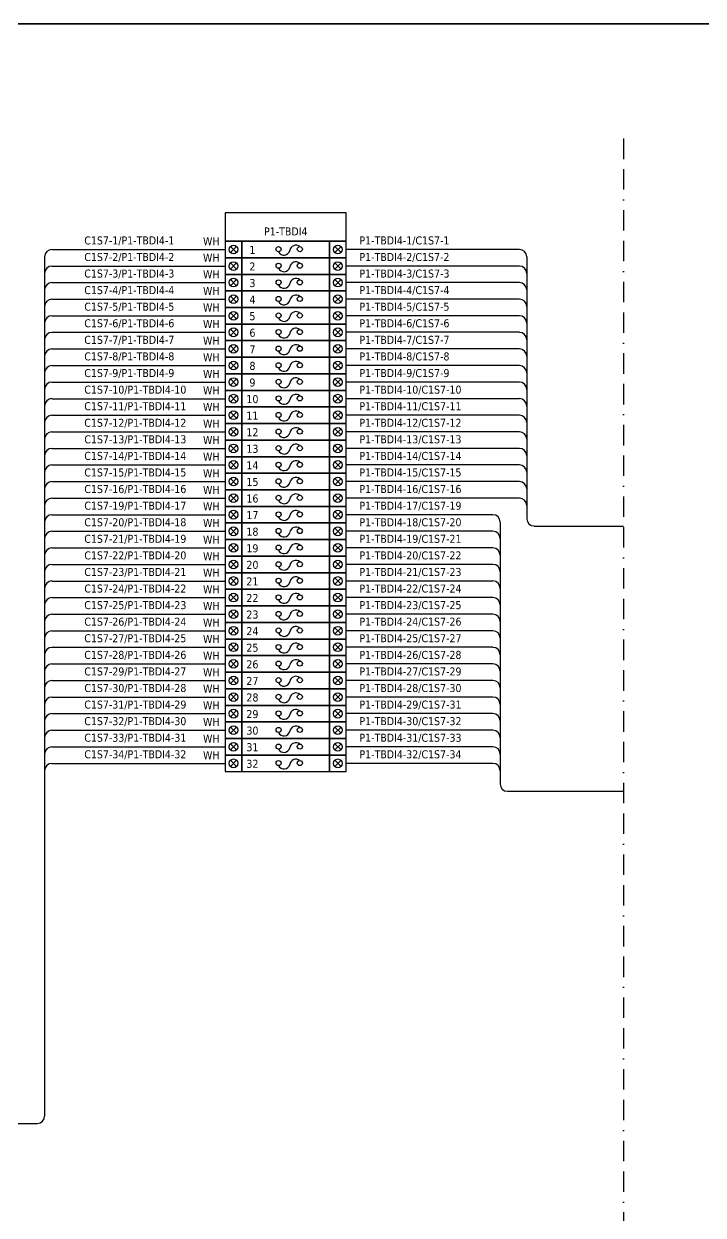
# Model space of a CAD drawing. Header units: millimetres. Extents: x 0 to 62600, y 0 to 14837.
# Drawn here: x 30726 to 31570, y 13240 to 14721 of the extents above; entities that cross this region are included whole.
import ezdxf
from ezdxf.enums import TextEntityAlignment as Align

# ---------------------------------------------------------------- set-up
doc = ezdxf.new("R2010")
doc.units = ezdxf.units.MM
doc.linetypes.add('BORDERX2', pattern=[88.9, 25.4, -12.7, 25.4, -12.7, 0, -12.7])
doc.layers.add('HELPPOINT', color=7, linetype='Continuous')
doc.layers.add('x01001-FrameArea', color=2, linetype='BORDERX2')
doc.layers.add('IE-WIRE', color=7, linetype='Continuous', lineweight=25)
doc.layers.add('power', color=7, linetype='Continuous', lineweight=25)
doc.styles.add('Tahoma', font='')
doc.styles.get('Tahoma').set_extended_font_data('Tahoma')

msp = doc.modelspace()

# ---------------------------------------------------------------- linework, layer by layer
at = {"color": 1, "ltscale": 25.4}
for p, q in [((30990.3, 14444.4), (30982.7, 14436.7)), ((30982.7, 14444.4), (30990.3, 14436.7)), ((31112.4, 14444.4), (31120.1, 14436.7)), ((31120.1, 14444.4), (31112.4, 14436.7)), ((30990.3, 14423.8), (30982.7, 14416.1)), ((30982.7, 14423.8), (30990.3, 14416.1)), ((31112.4, 14423.8), (31120.1, 14416.1)), ((31120.1, 14423.8), (31112.4, 14416.1)), ((30990.3, 14403.2), (30982.7, 14395.5)), ((30982.7, 14403.2), (30990.3, 14395.5)), ((31112.4, 14403.2), (31120.1, 14395.5)), ((31120.1, 14403.2), (31112.4, 14395.5)), ((30990.3, 14382.5), (30982.7, 14374.9)), ((30982.7, 14382.5), (30990.3, 14374.9)), ((31112.4, 14382.5), (31120.1, 14374.9)), ((31120.1, 14382.5), (31112.4, 14374.9)), ((30990.3, 14361.9), (30982.7, 14354.3)), ((30982.7, 14361.9), (30990.3, 14354.3)), ((31112.4, 14361.9), (31120.1, 14354.3)), ((31120.1, 14361.9), (31112.4, 14354.3)), ((30990.3, 14341.3), (30982.7, 14333.7)), ((30982.7, 14341.3), (30990.3, 14333.7)), ((31112.4, 14341.3), (31120.1, 14333.7)), ((31120.1, 14341.3), (31112.4, 14333.7)), ((30990.3, 14320.7), (30982.7, 14313)), ((30982.7, 14320.7), (30990.3, 14313)), ((31112.4, 14320.7), (31120.1, 14313)), ((31120.1, 14320.7), (31112.4, 14313)), ((30990.3, 14300.1), (30982.7, 14292.4)), ((30982.7, 14300.1), (30990.3, 14292.4)), ((31112.4, 14300.1), (31120.1, 14292.4)), ((31120.1, 14300.1), (31112.4, 14292.4)), ((30990.3, 14279.5), (30982.7, 14271.8)), ((30982.7, 14279.5), (30990.3, 14271.8)), ((31112.4, 14279.5), (31120.1, 14271.8)), ((31120.1, 14279.5), (31112.4, 14271.8)), ((30990.3, 14258.9), (30982.7, 14251.2)), ((30982.7, 14258.9), (30990.3, 14251.2)), ((31112.4, 14258.9), (31120.1, 14251.2)), ((31120.1, 14258.9), (31112.4, 14251.2)), ((30990.3, 14238.3), (30982.7, 14230.6)), ((30982.7, 14238.3), (30990.3, 14230.6)), ((31112.4, 14238.3), (31120.1, 14230.6)), ((31120.1, 14238.3), (31112.4, 14230.6)), ((30990.3, 14217.7), (30982.7, 14210)), ((30982.7, 14217.7), (30990.3, 14210)), ((31112.4, 14217.7), (31120.1, 14210)), ((31120.1, 14217.7), (31112.4, 14210)), ((30990.3, 14197), (30982.7, 14189.4)), ((30982.7, 14197), (30990.3, 14189.4)), ((31112.4, 14197), (31120.1, 14189.4)), ((31120.1, 14197), (31112.4, 14189.4)), ((30990.3, 14176.4), (30982.7, 14168.8)), ((30982.7, 14176.4), (30990.3, 14168.8)), ((31112.4, 14176.4), (31120.1, 14168.8)), ((31120.1, 14176.4), (31112.4, 14168.8)), ((30990.3, 14155.8), (30982.7, 14148.1)), ((30982.7, 14155.8), (30990.3, 14148.1)), ((31112.4, 14155.8), (31120.1, 14148.1)), ((31120.1, 14155.8), (31112.4, 14148.1)), ((30990.3, 14135.2), (30982.7, 14127.5)), ((30982.7, 14135.2), (30990.3, 14127.5)), ((31112.4, 14135.2), (31120.1, 14127.5)), ((31120.1, 14135.2), (31112.4, 14127.5)), ((30990.3, 14114.6), (30982.7, 14106.9)), ((30982.7, 14114.6), (30990.3, 14106.9)), ((31112.4, 14114.6), (31120.1, 14106.9)), ((31120.1, 14114.6), (31112.4, 14106.9)), ((30990.3, 14094), (30982.7, 14086.3)), ((30982.7, 14094), (30990.3, 14086.3)), ((31112.4, 14094), (31120.1, 14086.3)), ((31120.1, 14094), (31112.4, 14086.3)), ((30990.3, 14073.4), (30982.7, 14065.7)), ((30982.7, 14073.4), (30990.3, 14065.7)), ((31112.4, 14073.4), (31120.1, 14065.7)), ((31120.1, 14073.4), (31112.4, 14065.7)), ((30990.3, 14052.8), (30982.7, 14045.1)), ((30982.7, 14052.8), (30990.3, 14045.1)), ((31112.4, 14052.8), (31120.1, 14045.1)), ((31120.1, 14052.8), (31112.4, 14045.1)), ((30990.3, 14032.1), (30982.7, 14024.5)), ((30982.7, 14032.1), (30990.3, 14024.5)), ((31112.4, 14032.1), (31120.1, 14024.5)), ((31120.1, 14032.1), (31112.4, 14024.5)), ((30990.3, 14011.5), (30982.7, 14003.9)), ((30982.7, 14011.5), (30990.3, 14003.9)), ((31112.4, 14011.5), (31120.1, 14003.9)), ((31120.1, 14011.5), (31112.4, 14003.9)), ((30990.3, 13990.9), (30982.7, 13983.3)), ((30982.7, 13990.9), (30990.3, 13983.3)), ((31112.4, 13990.9), (31120.1, 13983.3)), ((31120.1, 13990.9), (31112.4, 13983.3)), ((30990.3, 13970.3), (30982.7, 13962.6)), ((30982.7, 13970.3), (30990.3, 13962.6)), ((31112.4, 13970.3), (31120.1, 13962.6)), ((31120.1, 13970.3), (31112.4, 13962.6)), ((30990.3, 13949.7), (30982.7, 13942)), ((30982.7, 13949.7), (30990.3, 13942)), ((31112.4, 13949.7), (31120.1, 13942)), ((31120.1, 13949.7), (31112.4, 13942)), ((30990.3, 13929.1), (30982.7, 13921.4)), ((30982.7, 13929.1), (30990.3, 13921.4)), ((31112.4, 13929.1), (31120.1, 13921.4)), ((31120.1, 13929.1), (31112.4, 13921.4)), ((30990.3, 13908.5), (30982.7, 13900.8)), ((30982.7, 13908.5), (30990.3, 13900.8)), ((31112.4, 13908.5), (31120.1, 13900.8)), ((31120.1, 13908.5), (31112.4, 13900.8)), ((30990.3, 13887.9), (30982.7, 13880.2)), ((30982.7, 13887.9), (30990.3, 13880.2)), ((31112.4, 13887.9), (31120.1, 13880.2)), ((31120.1, 13887.9), (31112.4, 13880.2)), ((30990.3, 13867.3), (30982.7, 13859.6)), ((30982.7, 13867.3), (30990.3, 13859.6)), ((31112.4, 13867.3), (31120.1, 13859.6)), ((31120.1, 13867.3), (31112.4, 13859.6)), ((30990.3, 13846.6), (30982.7, 13839)), ((30982.7, 13846.6), (30990.3, 13839)), ((31112.4, 13846.6), (31120.1, 13839)), ((31120.1, 13846.6), (31112.4, 13839)), ((30990.3, 13826), (30982.7, 13818.4)), ((30982.7, 13826), (30990.3, 13818.4)), ((31112.4, 13826), (31120.1, 13818.4)), ((31120.1, 13826), (31112.4, 13818.4)), ((30990.3, 13805.4), (30982.7, 13797.7)), ((30982.7, 13805.4), (30990.3, 13797.7)), ((31112.4, 13805.4), (31120.1, 13797.7)), ((31120.1, 13805.4), (31112.4, 13797.7))]:
    msp.add_line(p, q, dxfattribs=at)
at = {"color": 4, "ltscale": 25.4}
msp.add_lwpolyline([(30976.2, 14450.9), (31126.5, 14450.9), (31126.5, 14486.1), (30976.2, 14486.1)], close=True, dxfattribs=at)
at = {"color": 1, "ltscale": 25.4}
for points in [[(30976.2, 14430.2), (30996.8, 14430.2), (30996.8, 14450.9), (30976.2, 14450.9)], [(30996.8, 14430.2), (31105.9, 14430.2), (31105.9, 14450.9), (30996.8, 14450.9)], [(31105.9, 14430.2), (31126.5, 14430.2), (31126.5, 14450.9), (31105.9, 14450.9)], [(30976.2, 14409.6), (30996.8, 14409.6), (30996.8, 14430.2), (30976.2, 14430.2)], [(30996.8, 14409.6), (31105.9, 14409.6), (31105.9, 14430.2), (30996.8, 14430.2)], [(31105.9, 14409.6), (31126.5, 14409.6), (31126.5, 14430.2), (31105.9, 14430.2)], [(30976.2, 14389), (30996.8, 14389), (30996.8, 14409.6), (30976.2, 14409.6)], [(30996.8, 14389), (31105.9, 14389), (31105.9, 14409.6), (30996.8, 14409.6)], [(31105.9, 14389), (31126.5, 14389), (31126.5, 14409.6), (31105.9, 14409.6)], [(30976.2, 14368.4), (30996.8, 14368.4), (30996.8, 14389), (30976.2, 14389)], [(30996.8, 14368.4), (31105.9, 14368.4), (31105.9, 14389), (30996.8, 14389)], [(31105.9, 14368.4), (31126.5, 14368.4), (31126.5, 14389), (31105.9, 14389)], [(30976.2, 14347.8), (30996.8, 14347.8), (30996.8, 14368.4), (30976.2, 14368.4)], [(30996.8, 14347.8), (31105.9, 14347.8), (31105.9, 14368.4), (30996.8, 14368.4)], [(31105.9, 14347.8), (31126.5, 14347.8), (31126.5, 14368.4), (31105.9, 14368.4)], [(30976.2, 14327.2), (30996.8, 14327.2), (30996.8, 14347.8), (30976.2, 14347.8)], [(30996.8, 14327.2), (31105.9, 14327.2), (31105.9, 14347.8), (30996.8, 14347.8)], [(31105.9, 14327.2), (31126.5, 14327.2), (31126.5, 14347.8), (31105.9, 14347.8)], [(30976.2, 14306.6), (30996.8, 14306.6), (30996.8, 14327.2), (30976.2, 14327.2)], [(30996.8, 14306.6), (31105.9, 14306.6), (31105.9, 14327.2), (30996.8, 14327.2)], [(31105.9, 14306.6), (31126.5, 14306.6), (31126.5, 14327.2), (31105.9, 14327.2)], [(30976.2, 14286), (30996.8, 14286), (30996.8, 14306.6), (30976.2, 14306.6)], [(30996.8, 14286), (31105.9, 14286), (31105.9, 14306.6), (30996.8, 14306.6)], [(31105.9, 14286), (31126.5, 14286), (31126.5, 14306.6), (31105.9, 14306.6)], [(30976.2, 14265.3), (30996.8, 14265.3), (30996.8, 14286), (30976.2, 14286)], [(30996.8, 14265.3), (31105.9, 14265.3), (31105.9, 14286), (30996.8, 14286)], [(31105.9, 14265.3), (31126.5, 14265.3), (31126.5, 14286), (31105.9, 14286)], [(30976.2, 14244.7), (30996.8, 14244.7), (30996.8, 14265.3), (30976.2, 14265.3)], [(30996.8, 14244.7), (31105.9, 14244.7), (31105.9, 14265.3), (30996.8, 14265.3)], [(31105.9, 14244.7), (31126.5, 14244.7), (31126.5, 14265.3), (31105.9, 14265.3)], [(30976.2, 14224.1), (30996.8, 14224.1), (30996.8, 14244.7), (30976.2, 14244.7)], [(30996.8, 14224.1), (31105.9, 14224.1), (31105.9, 14244.7), (30996.8, 14244.7)], [(31105.9, 14224.1), (31126.5, 14224.1), (31126.5, 14244.7), (31105.9, 14244.7)], [(30976.2, 14203.5), (30996.8, 14203.5), (30996.8, 14224.1), (30976.2, 14224.1)], [(30996.8, 14203.5), (31105.9, 14203.5), (31105.9, 14224.1), (30996.8, 14224.1)], [(31105.9, 14203.5), (31126.5, 14203.5), (31126.5, 14224.1), (31105.9, 14224.1)], [(30976.2, 14182.9), (30996.8, 14182.9), (30996.8, 14203.5), (30976.2, 14203.5)], [(30996.8, 14182.9), (31105.9, 14182.9), (31105.9, 14203.5), (30996.8, 14203.5)], [(31105.9, 14182.9), (31126.5, 14182.9), (31126.5, 14203.5), (31105.9, 14203.5)], [(30976.2, 14162.3), (30996.8, 14162.3), (30996.8, 14182.9), (30976.2, 14182.9)], [(30996.8, 14162.3), (31105.9, 14162.3), (31105.9, 14182.9), (30996.8, 14182.9)], [(31105.9, 14162.3), (31126.5, 14162.3), (31126.5, 14182.9), (31105.9, 14182.9)], [(30976.2, 14141.7), (30996.8, 14141.7), (30996.8, 14162.3), (30976.2, 14162.3)], [(30996.8, 14141.7), (31105.9, 14141.7), (31105.9, 14162.3), (30996.8, 14162.3)], [(31105.9, 14141.7), (31126.5, 14141.7), (31126.5, 14162.3), (31105.9, 14162.3)], [(30976.2, 14121.1), (30996.8, 14121.1), (30996.8, 14141.7), (30976.2, 14141.7)], [(30996.8, 14121.1), (31105.9, 14121.1), (31105.9, 14141.7), (30996.8, 14141.7)], [(31105.9, 14121.1), (31126.5, 14121.1), (31126.5, 14141.7), (31105.9, 14141.7)], [(30976.2, 14100.5), (30996.8, 14100.5), (30996.8, 14121.1), (30976.2, 14121.1)], [(30996.8, 14100.5), (31105.9, 14100.5), (31105.9, 14121.1), (30996.8, 14121.1)], [(31105.9, 14100.5), (31126.5, 14100.5), (31126.5, 14121.1), (31105.9, 14121.1)], [(30976.2, 14079.8), (30996.8, 14079.8), (30996.8, 14100.5), (30976.2, 14100.5)], [(30996.8, 14079.8), (31105.9, 14079.8), (31105.9, 14100.5), (30996.8, 14100.5)], [(31105.9, 14079.8), (31126.5, 14079.8), (31126.5, 14100.5), (31105.9, 14100.5)], [(30976.2, 14059.2), (30996.8, 14059.2), (30996.8, 14079.8), (30976.2, 14079.8)], [(30996.8, 14059.2), (31105.9, 14059.2), (31105.9, 14079.8), (30996.8, 14079.8)], [(31105.9, 14059.2), (31126.5, 14059.2), (31126.5, 14079.8), (31105.9, 14079.8)], [(30976.2, 14038.6), (30996.8, 14038.6), (30996.8, 14059.2), (30976.2, 14059.2)], [(30996.8, 14038.6), (31105.9, 14038.6), (31105.9, 14059.2), (30996.8, 14059.2)], [(31105.9, 14038.6), (31126.5, 14038.6), (31126.5, 14059.2), (31105.9, 14059.2)], [(30976.2, 14018), (30996.8, 14018), (30996.8, 14038.6), (30976.2, 14038.6)], [(30996.8, 14018), (31105.9, 14018), (31105.9, 14038.6), (30996.8, 14038.6)], [(31105.9, 14018), (31126.5, 14018), (31126.5, 14038.6), (31105.9, 14038.6)], [(30976.2, 13997.4), (30996.8, 13997.4), (30996.8, 14018), (30976.2, 14018)], [(30996.8, 13997.4), (31105.9, 13997.4), (31105.9, 14018), (30996.8, 14018)], [(31105.9, 13997.4), (31126.5, 13997.4), (31126.5, 14018), (31105.9, 14018)], [(30976.2, 13976.8), (30996.8, 13976.8), (30996.8, 13997.4), (30976.2, 13997.4)], [(30996.8, 13976.8), (31105.9, 13976.8), (31105.9, 13997.4), (30996.8, 13997.4)], [(31105.9, 13976.8), (31126.5, 13976.8), (31126.5, 13997.4), (31105.9, 13997.4)], [(30976.2, 13956.2), (30996.8, 13956.2), (30996.8, 13976.8), (30976.2, 13976.8)], [(30996.8, 13956.2), (31105.9, 13956.2), (31105.9, 13976.8), (30996.8, 13976.8)], [(31105.9, 13956.2), (31126.5, 13956.2), (31126.5, 13976.8), (31105.9, 13976.8)], [(30976.2, 13935.6), (30996.8, 13935.6), (30996.8, 13956.2), (30976.2, 13956.2)], [(30996.8, 13935.6), (31105.9, 13935.6), (31105.9, 13956.2), (30996.8, 13956.2)], [(31105.9, 13935.6), (31126.5, 13935.6), (31126.5, 13956.2), (31105.9, 13956.2)], [(30976.2, 13914.9), (30996.8, 13914.9), (30996.8, 13935.6), (30976.2, 13935.6)], [(30996.8, 13914.9), (31105.9, 13914.9), (31105.9, 13935.6), (30996.8, 13935.6)], [(31105.9, 13914.9), (31126.5, 13914.9), (31126.5, 13935.6), (31105.9, 13935.6)], [(30976.2, 13894.3), (30996.8, 13894.3), (30996.8, 13914.9), (30976.2, 13914.9)], [(30996.8, 13894.3), (31105.9, 13894.3), (31105.9, 13914.9), (30996.8, 13914.9)], [(31105.9, 13894.3), (31126.5, 13894.3), (31126.5, 13914.9), (31105.9, 13914.9)], [(30976.2, 13873.7), (30996.8, 13873.7), (30996.8, 13894.3), (30976.2, 13894.3)], [(30996.8, 13873.7), (31105.9, 13873.7), (31105.9, 13894.3), (30996.8, 13894.3)], [(31105.9, 13873.7), (31126.5, 13873.7), (31126.5, 13894.3), (31105.9, 13894.3)], [(30976.2, 13853.1), (30996.8, 13853.1), (30996.8, 13873.7), (30976.2, 13873.7)], [(30996.8, 13853.1), (31105.9, 13853.1), (31105.9, 13873.7), (30996.8, 13873.7)], [(31105.9, 13853.1), (31126.5, 13853.1), (31126.5, 13873.7), (31105.9, 13873.7)], [(30976.2, 13832.5), (30996.8, 13832.5), (30996.8, 13853.1), (30976.2, 13853.1)], [(30996.8, 13832.5), (31105.9, 13832.5), (31105.9, 13853.1), (30996.8, 13853.1)], [(31105.9, 13832.5), (31126.5, 13832.5), (31126.5, 13853.1), (31105.9, 13853.1)], [(30976.2, 13811.9), (30996.8, 13811.9), (30996.8, 13832.5), (30976.2, 13832.5)], [(30996.8, 13811.9), (31105.9, 13811.9), (31105.9, 13832.5), (30996.8, 13832.5)], [(31105.9, 13811.9), (31126.5, 13811.9), (31126.5, 13832.5), (31105.9, 13832.5)], [(30976.2, 13791.3), (30996.8, 13791.3), (30996.8, 13811.9), (30976.2, 13811.9)], [(30996.8, 13791.3), (31105.9, 13791.3), (31105.9, 13811.9), (30996.8, 13811.9)], [(31105.9, 13791.3), (31126.5, 13791.3), (31126.5, 13811.9), (31105.9, 13811.9)]]:
    msp.add_lwpolyline(points, close=True, dxfattribs=at)
for centre in [(30986.5, 14440.5), (31116.2, 14440.5), (30986.5, 14419.9), (31116.2, 14419.9), (30986.5, 14399.3), (31116.2, 14399.3), (30986.5, 14378.7), (31116.2, 14378.7), (30986.5, 14358.1), (31116.2, 14358.1), (30986.5, 14337.5), (31116.2, 14337.5), (30986.5, 14316.9), (31116.2, 14316.9), (30986.5, 14296.3), (31116.2, 14296.3), (30986.5, 14275.7), (31116.2, 14275.7), (30986.5, 14255), (31116.2, 14255), (30986.5, 14234.4), (31116.2, 14234.4), (30986.5, 14213.8), (31116.2, 14213.8), (30986.5, 14193.2), (31116.2, 14193.2), (30986.5, 14172.6), (31116.2, 14172.6), (30986.5, 14152), (31116.2, 14152), (30986.5, 14131.4), (31116.2, 14131.4), (30986.5, 14110.8), (31116.2, 14110.8), (30986.5, 14090.1), (31116.2, 14090.1), (30986.5, 14069.5), (31116.2, 14069.5), (30986.5, 14048.9), (31116.2, 14048.9), (30986.5, 14028.3), (31116.2, 14028.3), (30986.5, 14007.7), (31116.2, 14007.7), (30986.5, 13987.1), (31116.2, 13987.1), (30986.5, 13966.5), (31116.2, 13966.5), (30986.5, 13945.9), (31116.2, 13945.9), (30986.5, 13925.3), (31116.2, 13925.3), (30986.5, 13904.6), (31116.2, 13904.6), (30986.5, 13884), (31116.2, 13884), (30986.5, 13863.4), (31116.2, 13863.4), (30986.5, 13842.8), (31116.2, 13842.8), (30986.5, 13822.2), (31116.2, 13822.2), (30986.5, 13801.6), (31116.2, 13801.6)]:
    msp.add_circle(centre, 5.42, dxfattribs=at)
at = {"layer": 'HELPPOINT', "color": 4, "lineweight": 35}
msp.add_line((29353.1, 14721.1), (33246.4, 14721.1), dxfattribs=at)
msp.add_line((29353.1, 14721.1), (33246.4, 14721.1), dxfattribs=at)
at = {"layer": 'IE-WIRE', "color": 4, "ltscale": 25.4}
for p, q in [((30751.7, 14431.4), (30751.7, 13363)), ((30760.8, 14440.5), (30976.2, 14440.5)), ((31341.9, 14440.5), (31126.5, 14440.5)), ((31351, 14431.4), (31351, 14105.7)), ((30760.8, 14419.9), (30976.2, 14419.9)), ((31341.9, 14419.9), (31126.5, 14419.9)), ((30760.8, 14399.3), (30976.2, 14399.3)), ((31341.9, 14399.3), (31126.5, 14399.3)), ((30760.8, 14378.7), (30976.2, 14378.7)), ((31341.9, 14378.7), (31126.5, 14378.7)), ((30760.8, 14358.1), (30976.2, 14358.1)), ((31341.9, 14358.1), (31126.5, 14358.1)), ((30760.8, 14337.5), (30976.2, 14337.5)), ((31341.9, 14337.5), (31126.5, 14337.5)), ((30760.8, 14316.9), (30976.2, 14316.9)), ((31341.9, 14316.9), (31126.5, 14316.9)), ((30760.8, 14296.3), (30976.2, 14296.3)), ((31341.9, 14296.3), (31126.5, 14296.3)), ((30760.8, 14275.7), (30976.2, 14275.7)), ((31341.9, 14275.7), (31126.5, 14275.7)), ((30760.8, 14255), (30976.2, 14255)), ((31341.9, 14255), (31126.5, 14255)), ((30760.8, 14234.4), (30976.2, 14234.4)), ((31341.9, 14234.4), (31126.5, 14234.4)), ((30760.8, 14213.8), (30976.2, 14213.8)), ((31341.9, 14213.8), (31126.5, 14213.8)), ((30760.8, 14193.2), (30976.2, 14193.2)), ((31341.9, 14193.2), (31126.5, 14193.2)), ((30760.8, 14172.6), (30976.2, 14172.6)), ((31341.9, 14172.6), (31126.5, 14172.6)), ((30760.8, 14152), (30976.2, 14152)), ((31341.9, 14152), (31126.5, 14152)), ((30760.8, 14131.4), (30976.2, 14131.4)), ((31341.9, 14131.4), (31126.5, 14131.4)), ((30760.8, 14110.8), (30976.2, 14110.8)), ((31308.8, 14110.8), (31126.5, 14110.8)), ((31317.9, 14101.6), (31317.9, 13775.9)), ((30760.8, 14090.1), (30976.2, 14090.1)), ((31308.8, 14090.1), (31126.5, 14090.1)), ((30760.8, 14069.5), (30976.2, 14069.5)), ((31308.8, 14069.5), (31126.5, 14069.5)), ((30760.8, 14048.9), (30976.2, 14048.9)), ((31308.8, 14048.9), (31126.5, 14048.9)), ((30760.8, 14028.3), (30976.2, 14028.3)), ((31308.8, 14028.3), (31126.5, 14028.3)), ((30760.8, 14007.7), (30976.2, 14007.7)), ((31308.8, 14007.7), (31126.5, 14007.7)), ((30760.8, 13987.1), (30976.2, 13987.1)), ((31308.8, 13987.1), (31126.5, 13987.1)), ((30760.8, 13966.5), (30976.2, 13966.5)), ((31308.8, 13966.5), (31126.5, 13966.5)), ((30760.8, 13945.9), (30976.2, 13945.9)), ((31308.8, 13945.9), (31126.5, 13945.9)), ((30760.8, 13925.3), (30976.2, 13925.3)), ((31308.8, 13925.3), (31126.5, 13925.3)), ((30760.8, 13904.6), (30976.2, 13904.6)), ((31308.8, 13904.6), (31126.5, 13904.6)), ((30760.8, 13884), (30976.2, 13884)), ((31308.8, 13884), (31126.5, 13884)), ((30760.8, 13863.4), (30976.2, 13863.4)), ((31308.8, 13863.4), (31126.5, 13863.4)), ((30760.8, 13842.8), (30976.2, 13842.8)), ((31308.8, 13842.8), (31126.5, 13842.8)), ((30760.8, 13822.2), (30976.2, 13822.2)), ((31308.8, 13822.2), (31126.5, 13822.2)), ((30760.8, 13801.6), (30976.2, 13801.6)), ((31308.8, 13801.6), (31126.5, 13801.6))]:
    msp.add_line(p, q, dxfattribs=at)
at = {"layer": 'IE-WIRE', "color": 4}
for p, q in [((31360, 14096.7), (31471.3, 14096.7)), ((31326.9, 13766.9), (31471.3, 13766.9)), ((29701.2, 13353.9), (30742.5, 13353.9))]:
    msp.add_line(p, q, dxfattribs=at)
at = {"layer": 'IE-WIRE', "color": 4, "ltscale": 25.4}
for centre, start, end in [((30760.8, 14431.4), 90, 180), ((31341.9, 14431.4), 0, 90), ((30760.8, 14410.8), 90, 180), ((31341.9, 14410.8), 0, 90), ((30760.8, 14390.2), 90, 180), ((31341.9, 14390.2), 0, 90), ((30760.8, 14369.6), 90, 180), ((31341.9, 14369.6), 0, 90), ((30760.8, 14349), 90, 180), ((31341.9, 14349), 0, 90), ((30760.8, 14328.3), 90, 180), ((31341.9, 14328.3), 0, 90), ((30760.8, 14307.7), 90, 180), ((31341.9, 14307.7), 0, 90), ((30760.8, 14287.1), 90, 180), ((31341.9, 14287.1), 0, 90), ((30760.8, 14266.5), 90, 180), ((31341.9, 14266.5), 0, 90), ((30760.8, 14245.9), 90, 180), ((31341.9, 14245.9), 0, 90), ((30760.8, 14225.3), 90, 180), ((31341.9, 14225.3), 0, 90), ((30760.8, 14204.7), 90, 180), ((31341.9, 14204.7), 0, 90), ((30760.8, 14184.1), 90, 180), ((31341.9, 14184.1), 0, 90), ((30760.8, 14163.5), 90, 180), ((31341.9, 14163.5), 0, 90), ((30760.8, 14142.8), 90, 180), ((31341.9, 14142.8), 0, 90), ((30760.8, 14122.2), 90, 180), ((31341.9, 14122.2), 0, 90), ((30760.8, 14101.6), 90, 180), ((31308.8, 14101.6), 0, 90), ((30760.8, 14081), 90, 180), ((31308.8, 14081), 0, 90), ((30760.8, 14060.4), 90, 180), ((31308.8, 14060.4), 0, 90), ((30760.8, 14039.8), 90, 180), ((31308.8, 14039.8), 0, 90), ((30760.8, 14019.2), 90, 180), ((31308.8, 14019.2), 0, 90), ((30760.8, 13998.6), 90, 180), ((31308.8, 13998.6), 0, 90), ((30760.8, 13977.9), 90, 180), ((31308.8, 13977.9), 0, 90), ((30760.8, 13957.3), 90, 180), ((31308.8, 13957.3), 0, 90), ((30760.8, 13936.7), 90, 180), ((31308.8, 13936.7), 0, 90), ((30760.8, 13916.1), 90, 180), ((31308.8, 13916.1), 0, 90), ((30760.8, 13895.5), 90, 180), ((31308.8, 13895.5), 0, 90), ((30760.8, 13874.9), 90, 180), ((31308.8, 13874.9), 0, 90), ((30760.8, 13854.3), 90, 180), ((31308.8, 13854.3), 0, 90), ((30760.8, 13833.7), 90, 180), ((31308.8, 13833.7), 0, 90), ((30760.8, 13813.1), 90, 180), ((31308.8, 13813.1), 0, 90), ((30760.8, 13792.4), 90, 180), ((31308.8, 13792.4), 0, 90)]:
    msp.add_arc(centre, 9.14, start, end, dxfattribs=at)
at = {"layer": 'IE-WIRE', "color": 4}
for centre, radius, start, end in [((31360, 14105.7), 8.96, 180, 270), ((31326.9, 13775.9), 8.96, 180, 270), ((30742.5, 13363), 9.14, 270, 0)]:
    msp.add_arc(centre, radius, start, end, dxfattribs=at)
at = {"layer": 'power', "color": 1, "ltscale": 25.4}
for centre in [(31042.5, 14440.9), (31068.9, 14440.9), (31042.5, 14420.3), (31068.9, 14420.3), (31042.5, 14399.6), (31068.9, 14399.6), (31042.5, 14379), (31068.9, 14379), (31042.5, 14358.4), (31068.9, 14358.4), (31042.5, 14337.8), (31068.9, 14337.8), (31042.5, 14317.2), (31068.9, 14317.2), (31042.5, 14296.6), (31068.9, 14296.6), (31042.5, 14276), (31068.9, 14276), (31042.5, 14255.4), (31068.9, 14255.4), (31042.5, 14234.8), (31068.9, 14234.8), (31042.5, 14214.1), (31068.9, 14214.1), (31042.5, 14193.5), (31068.9, 14193.5), (31042.5, 14172.9), (31068.9, 14172.9), (31042.5, 14152.3), (31068.9, 14152.3), (31042.5, 14131.7), (31068.9, 14131.7), (31042.5, 14111.1), (31068.9, 14111.1), (31042.5, 14090.5), (31068.9, 14090.5), (31042.5, 14069.9), (31068.9, 14069.9), (31042.5, 14049.2), (31068.9, 14049.2), (31042.5, 14028.6), (31068.9, 14028.6), (31042.5, 14008), (31068.9, 14008), (31042.5, 13987.4), (31068.9, 13987.4), (31042.5, 13966.8), (31068.9, 13966.8), (31042.5, 13946.2), (31068.9, 13946.2), (31042.5, 13925.6), (31068.9, 13925.6), (31042.5, 13905), (31068.9, 13905), (31042.5, 13884.3), (31068.9, 13884.3), (31042.5, 13863.7), (31068.9, 13863.7), (31042.5, 13843.1), (31068.9, 13843.1), (31042.5, 13822.5), (31068.9, 13822.5), (31042.5, 13801.9), (31068.9, 13801.9)]:
    msp.add_circle(centre, 3.16, dxfattribs=at)
for centre, radius, start, end in [((31064.1, 14438.1), 7.66, 51.1309, 171.3254), ((31049.2, 14441), 7.52, 206.1634, 346.0383), ((31049.2, 14420.4), 7.52, 206.1634, 346.0383), ((31064.1, 14417.4), 7.66, 51.1309, 171.3254), ((31049.2, 14399.8), 7.52, 206.1634, 346.0383), ((31064.1, 14396.8), 7.66, 51.1309, 171.3254), ((31064.1, 14376.2), 7.66, 51.1309, 171.3254), ((31049.2, 14379.2), 7.52, 206.1634, 346.0383), ((31049.2, 14358.6), 7.52, 206.1634, 346.0383), ((31064.1, 14355.6), 7.66, 51.1309, 171.3254), ((31064.1, 14335), 7.66, 51.1309, 171.3254), ((31049.2, 14338), 7.52, 206.1634, 346.0383), ((31049.2, 14317.4), 7.52, 206.1634, 346.0383), ((31064.1, 14314.4), 7.66, 51.1309, 171.3254), ((31049.2, 14296.7), 7.52, 206.1634, 346.0383), ((31064.1, 14293.8), 7.66, 51.1309, 171.3254), ((31064.1, 14273.2), 7.66, 51.1309, 171.3254), ((31049.2, 14276.1), 7.52, 206.1634, 346.0383), ((31049.2, 14255.5), 7.52, 206.1634, 346.0383), ((31064.1, 14252.6), 7.66, 51.1309, 171.3254), ((31064.1, 14231.9), 7.66, 51.1309, 171.3254), ((31049.2, 14234.9), 7.52, 206.1634, 346.0383), ((31049.2, 14214.3), 7.52, 206.1634, 346.0383), ((31064.1, 14211.3), 7.66, 51.1309, 171.3254), ((31049.2, 14193.7), 7.52, 206.1634, 346.0383), ((31064.1, 14190.7), 7.66, 51.1309, 171.3254), ((31064.1, 14170.1), 7.66, 51.1309, 171.3254), ((31049.2, 14173.1), 7.52, 206.1634, 346.0383), ((31049.2, 14152.5), 7.52, 206.1634, 346.0383), ((31064.1, 14149.5), 7.66, 51.1309, 171.3254), ((31064.1, 14128.9), 7.66, 51.1309, 171.3254), ((31049.2, 14131.9), 7.52, 206.1634, 346.0383), ((31049.2, 14111.2), 7.52, 206.1634, 346.0383), ((31064.1, 14108.3), 7.66, 51.1309, 171.3254), ((31049.2, 14090.6), 7.52, 206.1634, 346.0383), ((31064.1, 14087.7), 7.66, 51.1309, 171.3254), ((31064.1, 14067), 7.66, 51.1309, 171.3254), ((31049.2, 14070), 7.52, 206.1634, 346.0383), ((31049.2, 14049.4), 7.52, 206.1634, 346.0383), ((31064.1, 14046.4), 7.66, 51.1309, 171.3254), ((31064.1, 14025.8), 7.66, 51.1309, 171.3254), ((31049.2, 14028.8), 7.52, 206.1634, 346.0383), ((31064.1, 14005.2), 7.66, 51.1309, 171.3254), ((31049.2, 14008.2), 7.52, 206.1634, 346.0383), ((31049.2, 13987.6), 7.52, 206.1634, 346.0383), ((31064.1, 13984.6), 7.66, 51.1309, 171.3254), ((31064.1, 13964), 7.66, 51.1309, 171.3254), ((31049.2, 13967), 7.52, 206.1634, 346.0383), ((31049.2, 13946.3), 7.52, 206.1634, 346.0383), ((31064.1, 13943.4), 7.66, 51.1309, 171.3254), ((31049.2, 13925.7), 7.52, 206.1634, 346.0383), ((31064.1, 13922.8), 7.66, 51.1309, 171.3254), ((31064.1, 13902.2), 7.66, 51.1309, 171.3254), ((31049.2, 13905.1), 7.52, 206.1634, 346.0383), ((31049.2, 13884.5), 7.52, 206.1634, 346.0383), ((31064.1, 13881.5), 7.66, 51.1309, 171.3254), ((31064.1, 13860.9), 7.66, 51.1309, 171.3254), ((31049.2, 13863.9), 7.52, 206.1634, 346.0383), ((31049.2, 13843.3), 7.52, 206.1634, 346.0383), ((31064.1, 13840.3), 7.66, 51.1309, 171.3254), ((31049.2, 13822.7), 7.52, 206.1634, 346.0383), ((31064.1, 13819.7), 7.66, 51.1309, 171.3254), ((31064.1, 13799.1), 7.66, 51.1309, 171.3254), ((31049.2, 13802.1), 7.52, 206.1634, 346.0383)]:
    msp.add_arc(centre, radius, start, end, dxfattribs=at)
at = {"layer": 'x01001-FrameArea'}
msp.add_line((31471.3, 14578.4), (31471.3, 12491.9), dxfattribs=at)

# ---------------------------------------------------------------- texts
at = {"color": 4, "style": 'Tahoma'}
for s, height, p in [('C1S7-1/P1-TBDI4-1', 9.949, (30801, 14446.8)), ('P1-TBDI4-1/C1S7-1', 9.949, (31143, 14446.8)), ('WH', 9.95, (30948.6, 14445.8)), ('C1S7-2/P1-TBDI4-2', 9.949, (30801, 14426.2)), ('WH', 9.95, (30948.6, 14425.2)), ('P1-TBDI4-2/C1S7-2', 9.949, (31143, 14426.2)), ('C1S7-3/P1-TBDI4-3', 9.949, (30801, 14405.6)), ('WH', 9.95, (30948.6, 14404.6)), ('P1-TBDI4-3/C1S7-3', 9.949, (31143, 14405.6)), ('C1S7-4/P1-TBDI4-4', 9.949, (30801, 14385)), ('WH', 9.95, (30948.6, 14384)), ('P1-TBDI4-4/C1S7-4', 9.949, (31143, 14385)), ('C1S7-5/P1-TBDI4-5', 9.949, (30801, 14364.4)), ('WH', 9.95, (30948.6, 14363.4)), ('P1-TBDI4-5/C1S7-5', 9.949, (31143, 14364.4)), ('C1S7-6/P1-TBDI4-6', 9.949, (30801, 14343.8)), ('P1-TBDI4-6/C1S7-6', 9.949, (31143, 14343.8)), ('WH', 9.95, (30948.6, 14342.7)), ('C1S7-7/P1-TBDI4-7', 9.949, (30801, 14323.2)), ('WH', 9.95, (30948.6, 14322.1)), ('P1-TBDI4-7/C1S7-7', 9.949, (31143, 14323.2)), ('C1S7-8/P1-TBDI4-8', 9.949, (30801, 14302.6)), ('WH', 9.95, (30948.6, 14301.5)), ('P1-TBDI4-8/C1S7-8', 9.949, (31143, 14302.6)), ('C1S7-9/P1-TBDI4-9', 9.949, (30801, 14281.9)), ('WH', 9.95, (30948.6, 14280.9)), ('P1-TBDI4-9/C1S7-9', 9.949, (31143, 14281.9)), ('C1S7-10/P1-TBDI4-10', 9.949, (30801, 14261.3)), ('WH', 9.95, (30948.6, 14260.3)), ('P1-TBDI4-10/C1S7-10', 9.949, (31143, 14261.3)), ('C1S7-11/P1-TBDI4-11', 9.949, (30801, 14240.7)), ('WH', 9.95, (30948.6, 14239.7)), ('P1-TBDI4-11/C1S7-11', 9.949, (31143, 14240.7)), ('C1S7-12/P1-TBDI4-12', 9.949, (30801, 14220.1)), ('WH', 9.95, (30948.6, 14219.1)), ('P1-TBDI4-12/C1S7-12', 9.949, (31143, 14220.1)), ('C1S7-13/P1-TBDI4-13', 9.949, (30801, 14199.5)), ('WH', 9.95, (30948.6, 14198.5)), ('P1-TBDI4-13/C1S7-13', 9.949, (31143, 14199.5)), ('C1S7-14/P1-TBDI4-14', 9.949, (30801, 14178.9)), ('WH', 9.95, (30948.6, 14177.8)), ('P1-TBDI4-14/C1S7-14', 9.949, (31143, 14178.9)), ('C1S7-15/P1-TBDI4-15', 9.949, (30801, 14158.3)), ('WH', 9.95, (30948.6, 14157.2)), ('P1-TBDI4-15/C1S7-15', 9.949, (31143, 14158.3)), ('C1S7-16/P1-TBDI4-16', 9.949, (30801, 14137.7)), ('WH', 9.95, (30948.6, 14136.6)), ('P1-TBDI4-16/C1S7-16', 9.949, (31143, 14137.7)), ('C1S7-19/P1-TBDI4-17', 9.949, (30801, 14117)), ('WH', 9.95, (30948.6, 14116)), ('P1-TBDI4-17/C1S7-19', 9.949, (31143, 14117)), ('C1S7-20/P1-TBDI4-18', 9.949, (30801, 14096.4)), ('WH', 9.95, (30948.6, 14095.4)), ('P1-TBDI4-18/C1S7-20', 9.949, (31143, 14096.4)), ('C1S7-21/P1-TBDI4-19', 9.949, (30801, 14075.8)), ('WH', 9.95, (30948.6, 14074.8)), ('P1-TBDI4-19/C1S7-21', 9.949, (31143, 14075.8)), ('C1S7-22/P1-TBDI4-20', 9.949, (30801, 14055.2)), ('WH', 9.95, (30948.6, 14054.2)), ('P1-TBDI4-20/C1S7-22', 9.949, (31143, 14055.2)), ('C1S7-23/P1-TBDI4-21', 9.949, (30801, 14034.6)), ('WH', 9.95, (30948.6, 14033.6)), ('P1-TBDI4-21/C1S7-23', 9.949, (31143, 14034.6)), ('C1S7-24/P1-TBDI4-22', 9.949, (30801, 14014)), ('WH', 9.95, (30948.6, 14013)), ('P1-TBDI4-22/C1S7-24', 9.949, (31143, 14014)), ('C1S7-25/P1-TBDI4-23', 9.949, (30801, 13993.4)), ('WH', 9.95, (30948.6, 13992.3)), ('P1-TBDI4-23/C1S7-25', 9.949, (31143, 13993.4)), ('C1S7-26/P1-TBDI4-24', 9.949, (30801, 13972.8)), ('P1-TBDI4-24/C1S7-26', 9.949, (31143, 13972.8)), ('WH', 9.95, (30948.6, 13971.7)), ('C1S7-27/P1-TBDI4-25', 9.949, (30801, 13952.2)), ('WH', 9.95, (30948.6, 13951.1)), ('P1-TBDI4-25/C1S7-27', 9.949, (31143, 13952.2)), ('C1S7-28/P1-TBDI4-26', 9.949, (30801, 13931.5)), ('WH', 9.95, (30948.6, 13930.5)), ('P1-TBDI4-26/C1S7-28', 9.949, (31143, 13931.5)), ('C1S7-29/P1-TBDI4-27', 9.949, (30801, 13910.9)), ('WH', 9.95, (30948.6, 13909.9)), ('P1-TBDI4-27/C1S7-29', 9.949, (31143, 13910.9)), ('C1S7-30/P1-TBDI4-28', 9.949, (30801, 13890.3)), ('WH', 9.95, (30948.6, 13889.3)), ('P1-TBDI4-28/C1S7-30', 9.949, (31143, 13890.3)), ('C1S7-31/P1-TBDI4-29', 9.949, (30801, 13869.7)), ('P1-TBDI4-29/C1S7-31', 9.949, (31143, 13869.7)), ('WH', 9.95, (30948.6, 13868.7)), ('C1S7-32/P1-TBDI4-30', 9.949, (30801, 13849.1)), ('WH', 9.95, (30948.6, 13848.1)), ('P1-TBDI4-30/C1S7-32', 9.949, (31143, 13849.1)), ('C1S7-33/P1-TBDI4-31', 9.949, (30801, 13828.5)), ('WH', 9.95, (30948.6, 13827.4)), ('P1-TBDI4-31/C1S7-33', 9.949, (31143, 13828.5)), ('C1S7-34/P1-TBDI4-32', 9.949, (30801, 13807.9)), ('WH', 9.95, (30948.6, 13806.8)), ('P1-TBDI4-32/C1S7-34', 9.949, (31143, 13807.9))]:
    msp.add_text(s, height=height, dxfattribs=at).set_placement(p)
msp.add_text('P1-TBDI4', height=9.95, dxfattribs=at).set_placement((31051.4, 14462.9), align=Align.MIDDLE_CENTER)
at = {"layer": 'power', "color": 7, "style": 'Tahoma'}
for s, p in [('1', (31010, 14440)), ('2', (31010, 14419.4)), ('3', (31010, 14398.8)), ('4', (31010, 14378.2)), ('5', (31010, 14357.6)), ('6', (31010, 14337)), ('7', (31010, 14316.4)), ('8', (31010, 14295.8)), ('9', (31010, 14275.1)), ('10', (31010, 14254.5)), ('11', (31010, 14233.9)), ('12', (31010, 14213.3)), ('13', (31010, 14192.7)), ('14', (31010, 14172.1)), ('15', (31010, 14151.5)), ('16', (31010, 14130.9)), ('17', (31010, 14110.2)), ('18', (31010, 14089.6)), ('19', (31010, 14069)), ('20', (31010, 14048.4)), ('21', (31010, 14027.8)), ('22', (31010, 14007.2)), ('23', (31010, 13986.6)), ('24', (31010, 13966)), ('25', (31010, 13945.4)), ('26', (31010, 13924.7)), ('27', (31010, 13904.1)), ('28', (31010, 13883.5)), ('29', (31010, 13862.9)), ('30', (31010, 13842.3)), ('31', (31010, 13821.7)), ('32', (31010, 13801.1))]:
    msp.add_text(s, height=9.97, dxfattribs=at).set_placement(p, align=Align.MIDDLE_CENTER)

doc.saveas('drawing.dxf')
